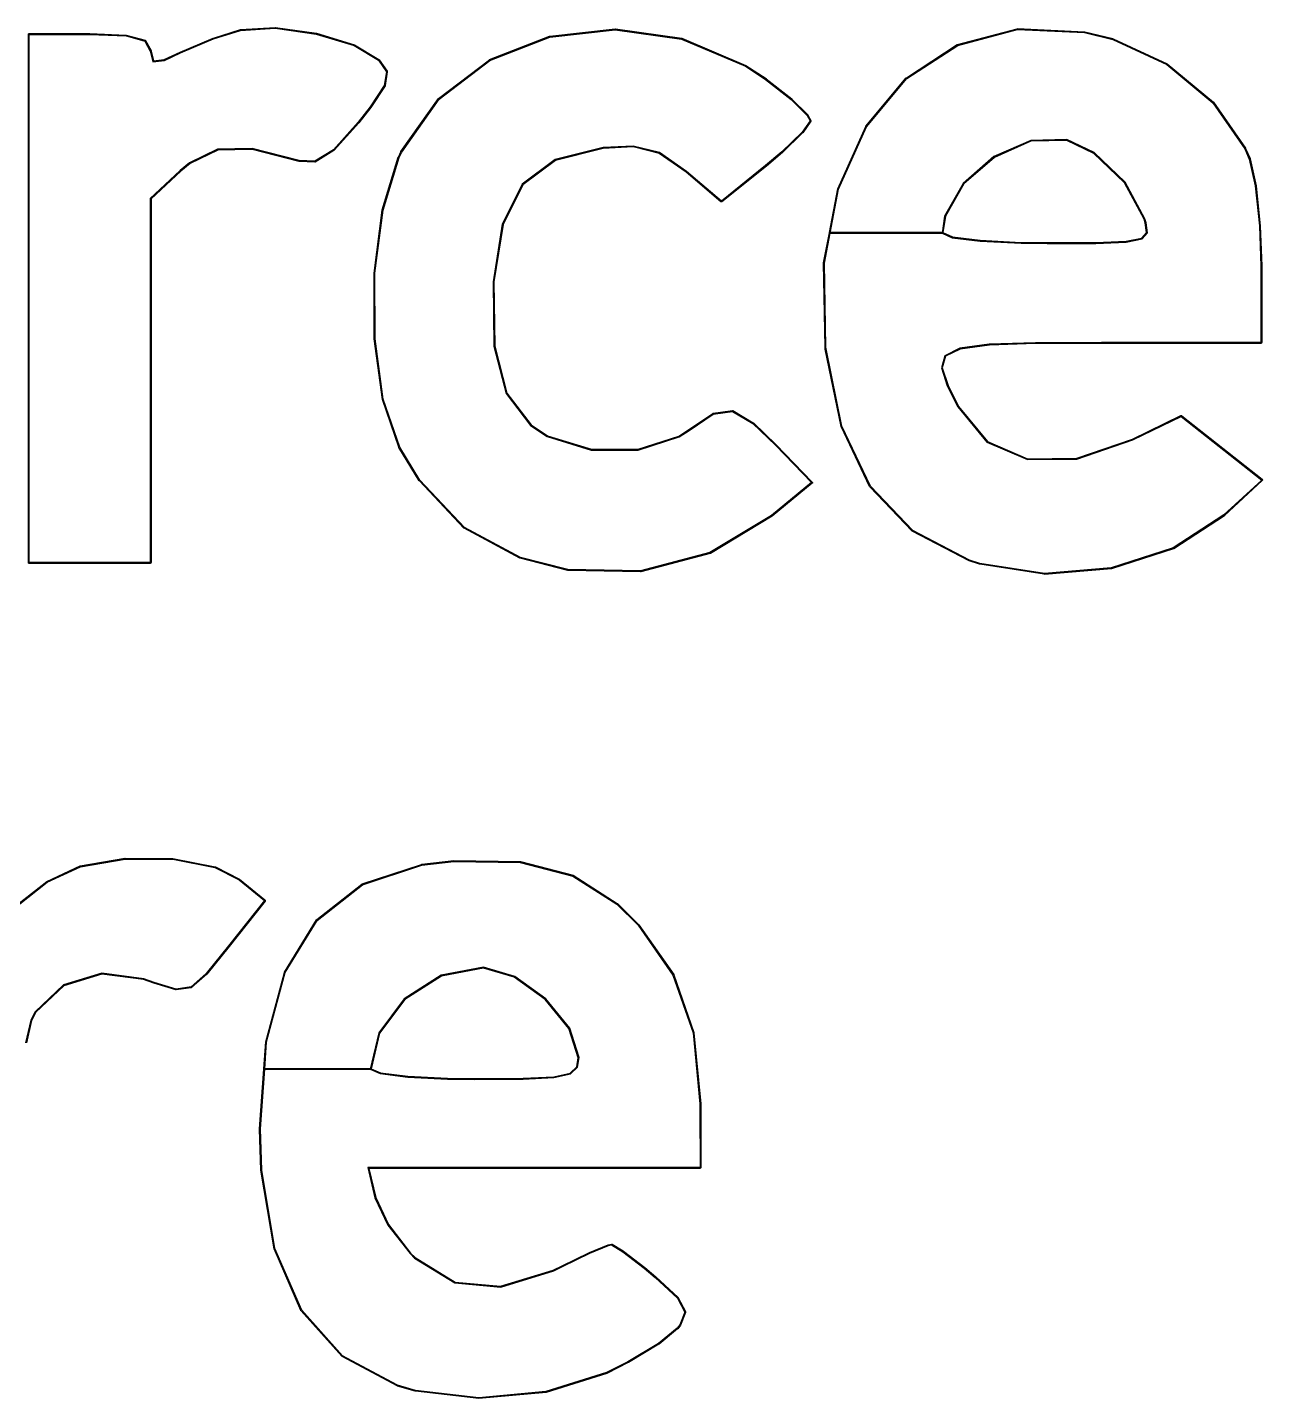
# Model space of a CAD drawing. Extents: x 0 to 360, y 0 to 265.
# Drawn here: x 272.39 to 279.4, y 75.12 to 82.9 of the extents above; entities that cross this region are included whole.
import ezdxf

# ---------------------------------------------------------------- set-up
doc = ezdxf.new("R2010")
doc.units = 0
doc.layers.add('BLACK', color=7, linetype='CONTINUOUS')

msp = doc.modelspace()

# ---------------------------------------------------------------- linework, layer by layer
at = {"layer": 'BLACK', "linetype": 'CONTINUOUS'}
for p, q in [((272.397, 82.8607), (272.398, 82.8642)), ((272.397, 79.8651), (272.397, 82.8607)), ((272.398, 82.8642), (272.402, 82.8657)), ((272.402, 82.8657), (272.745, 82.8657)), ((272.402, 79.8651), (272.402, 82.8607)), ((272.402, 82.8607), (272.745, 82.8607)), ((272.745, 82.8657), (272.745, 82.8656)), ((272.745, 82.8656), (272.745, 82.8657)), ((272.745, 82.8657), (272.951, 82.8575)), ((272.745, 82.8607), (272.951, 82.8525)), ((272.951, 82.8575), (272.952, 82.8573)), ((272.952, 82.8573), (272.952, 82.8574)), ((272.952, 82.8574), (273.059, 82.8284)), ((273.447, 82.8409), (273.6, 82.8886)), ((273.448, 82.8361), (273.601, 82.8839)), ((273.6, 82.8886), (273.601, 82.8889)), ((273.6, 82.8886), (273.6, 82.8886)), ((273.601, 82.8889), (273.798, 82.9011)), ((273.601, 82.8839), (273.798, 82.8961)), ((273.798, 82.9009), (273.799, 82.9011)), ((273.798, 82.9011), (273.798, 82.9009)), ((273.798, 82.8961), (274.031, 82.8636)), ((273.799, 82.9011), (274.032, 82.8685)), ((274.031, 82.8636), (274.246, 82.798)), ((274.032, 82.8685), (274.032, 82.8683)), ((274.032, 82.8683), (274.032, 82.8684)), ((274.032, 82.8684), (274.247, 82.8028)), ((275.356, 82.8514), (275.727, 82.8932)), ((275.357, 82.8464), (275.727, 82.8882)), ((275.727, 82.8932), (275.727, 82.893)), ((275.727, 82.893), (275.728, 82.8931)), ((275.727, 82.8882), (276.104, 82.8346)), ((275.728, 82.8931), (276.105, 82.8395)), ((277.669, 82.804), (278.009, 82.8939)), ((277.671, 82.7992), (278.01, 82.8891)), ((278.009, 82.8939), (278.01, 82.8938)), ((278.01, 82.8938), (278.01, 82.8941)), ((278.01, 82.8941), (278.391, 82.8764)), ((278.01, 82.8891), (278.391, 82.8714)), ((278.391, 82.8764), (278.391, 82.8762)), ((278.391, 82.8762), (278.392, 82.8763)), ((278.391, 82.8714), (278.551, 82.8326)), ((278.392, 82.8763), (278.552, 82.8374)), ((272.951, 82.8525), (273.057, 82.8236)), ((273.057, 82.8236), (273.088, 82.7671)), ((273.059, 82.8284), (273.059, 82.8284)), ((273.059, 82.8284), (273.059, 82.8284)), ((273.059, 82.8284), (273.06, 82.8272)), ((273.06, 82.8272), (273.062, 82.8261)), ((273.062, 82.8261), (273.062, 82.826)), ((273.062, 82.826), (273.062, 82.826)), ((273.062, 82.826), (273.093, 82.7695)), ((273.258, 82.7613), (273.446, 82.8407)), ((273.26, 82.7567), (273.448, 82.8361)), ((273.446, 82.8407), (273.447, 82.8407)), ((273.447, 82.8407), (273.447, 82.8409)), ((274.246, 82.798), (274.384, 82.7151)), ((274.247, 82.8028), (274.248, 82.8024)), ((274.248, 82.8024), (274.248, 82.8023)), ((274.248, 82.8023), (274.386, 82.7194)), ((275.014, 82.7184), (275.355, 82.8511)), ((275.016, 82.7137), (275.357, 82.8464)), ((275.355, 82.8511), (275.356, 82.851)), ((275.356, 82.851), (275.356, 82.8514)), ((276.104, 82.8346), (276.466, 82.6809)), ((276.105, 82.8395), (276.106, 82.8392)), ((276.106, 82.8392), (276.106, 82.8392)), ((276.106, 82.8392), (276.468, 82.6855)), ((277.38, 82.6159), (277.668, 82.8034)), ((277.382, 82.6117), (277.671, 82.7992)), ((277.668, 82.8034), (277.669, 82.8035)), ((277.669, 82.8035), (277.669, 82.804)), ((278.551, 82.8326), (278.857, 82.6904)), ((278.552, 82.8374), (278.552, 82.8371)), ((278.552, 82.8371), (278.553, 82.8371)), ((278.553, 82.8371), (278.859, 82.695)), ((273.088, 82.7671), (273.088, 82.7655)), ((273.088, 82.7655), (273.103, 82.7063)), ((273.093, 82.7695), (273.093, 82.7683)), ((273.093, 82.7683), (273.093, 82.7672)), ((273.093, 82.7672), (273.093, 82.7661)), ((273.093, 82.7661), (273.107, 82.7118)), ((273.103, 82.7063), (273.169, 82.7141)), ((273.107, 82.7118), (273.167, 82.7189)), ((273.167, 82.7189), (273.258, 82.7612)), ((273.169, 82.7141), (273.26, 82.7567)), ((273.258, 82.7612), (273.258, 82.7613)), ((273.258, 82.7612), (273.258, 82.7612)), ((274.384, 82.7151), (274.429, 82.6496)), ((274.386, 82.7194), (274.387, 82.7186)), ((274.387, 82.7186), (274.388, 82.718)), ((274.388, 82.718), (274.433, 82.6524)), ((274.725, 82.4987), (275.013, 82.7177)), ((274.728, 82.4947), (275.016, 82.7137)), ((275.013, 82.7177), (275.014, 82.7179)), ((275.014, 82.7179), (275.014, 82.7184)), ((274.429, 82.6496), (274.416, 82.5719)), ((274.434, 82.6488), (274.421, 82.5711)), ((274.433, 82.6524), (274.433, 82.6506)), ((274.433, 82.6506), (274.434, 82.6488)), ((276.466, 82.6809), (276.58, 82.6062)), ((276.468, 82.6855), (276.468, 82.6852)), ((276.468, 82.6852), (276.469, 82.6851)), ((276.469, 82.6851), (276.583, 82.6104)), ((278.857, 82.6904), (279.119, 82.4733)), ((278.859, 82.695), (278.86, 82.6945)), ((278.86, 82.6945), (278.86, 82.6943)), ((278.86, 82.6943), (279.122, 82.4772)), ((274.416, 82.5719), (274.336, 82.4499)), ((274.421, 82.5692), (274.34, 82.4471)), ((274.421, 82.5711), (274.421, 82.5702)), ((274.421, 82.5702), (274.421, 82.5692)), ((276.58, 82.6062), (276.725, 82.4913)), ((276.583, 82.6104), (276.583, 82.6102)), ((276.583, 82.6102), (276.583, 82.6101)), ((276.583, 82.6101), (276.729, 82.4952)), ((277.15, 82.3399), (277.378, 82.6149)), ((277.154, 82.3367), (277.382, 82.6117)), ((277.378, 82.6149), (277.379, 82.6153)), ((277.379, 82.6153), (277.38, 82.6159)), ((274.511, 82.1968), (274.724, 82.4976)), ((274.516, 82.1939), (274.728, 82.4947)), ((274.724, 82.4976), (274.725, 82.498)), ((274.725, 82.498), (274.725, 82.4987)), ((276.725, 82.4913), (276.817, 82.4009)), ((276.729, 82.4952), (276.729, 82.4949)), ((276.729, 82.4949), (276.729, 82.4948)), ((276.729, 82.4948), (276.82, 82.4045)), ((279.119, 82.4733), (279.3, 82.213)), ((279.122, 82.4772), (279.122, 82.4765)), ((279.122, 82.4765), (279.123, 82.4762)), ((279.123, 82.4762), (279.304, 82.2158)), ((274.336, 82.4499), (274.268, 82.3635)), ((274.34, 82.4468), (274.272, 82.3604)), ((274.34, 82.4471), (274.34, 82.447)), ((274.34, 82.447), (274.34, 82.4468)), ((276.817, 82.4009), (276.833, 82.3715)), ((276.82, 82.4045), (276.821, 82.4038)), ((276.821, 82.4038), (276.821, 82.4033)), ((276.821, 82.4033), (276.837, 82.3738)), ((274.268, 82.3635), (274.128, 82.2072)), ((274.272, 82.3601), (274.132, 82.2039)), ((274.272, 82.3604), (274.272, 82.3603)), ((274.272, 82.3603), (274.272, 82.3601)), ((276.833, 82.3715), (276.788, 82.3062)), ((276.837, 82.3686), (276.792, 82.3033)), ((276.837, 82.3738), (276.837, 82.3731)), ((276.837, 82.3731), (276.838, 82.3724)), ((276.838, 82.3724), (276.837, 82.3712)), ((276.837, 82.3712), (276.837, 82.37)), ((276.837, 82.37), (276.837, 82.3694)), ((276.837, 82.3694), (276.837, 82.3686)), ((276.991, 81.9862), (277.149, 82.3387)), ((276.995, 81.9841), (277.154, 82.3367)), ((277.149, 82.3387), (277.15, 82.3392)), ((277.15, 82.3392), (277.15, 82.3399)), ((276.788, 82.3062), (276.673, 82.1954)), ((276.791, 82.3026), (276.677, 82.1918)), ((276.792, 82.3031), (276.791, 82.3026)), ((276.792, 82.3033), (276.792, 82.3031)), ((278.085, 82.2599), (277.876, 82.1681)), ((278.086, 82.2549), (277.879, 82.1638)), ((278.291, 82.2643), (278.085, 82.2599)), ((278.29, 82.2593), (278.086, 82.2549)), ((278.443, 82.1865), (278.29, 82.2593)), ((278.446, 82.1907), (278.291, 82.2643)), ((273.471, 82.2104), (273.312, 82.1336)), ((273.472, 82.2055), (273.315, 82.1294)), ((273.667, 82.2135), (273.471, 82.2104)), ((273.666, 82.2085), (273.472, 82.2055)), ((273.932, 82.1409), (273.666, 82.2085)), ((273.933, 82.1457), (273.667, 82.2135)), ((274.128, 82.2072), (274.023, 82.1415)), ((274.131, 82.203), (274.025, 82.1372)), ((274.132, 82.2039), (274.131, 82.2035)), ((274.131, 82.2035), (274.131, 82.203)), ((274.405, 81.8656), (274.496, 82.1647)), ((274.41, 81.8641), (274.501, 82.1633)), ((274.496, 82.1647), (274.497, 82.165)), ((274.497, 82.1654), (274.511, 82.196)), ((274.497, 82.165), (274.497, 82.1654)), ((274.501, 82.1633), (274.516, 82.1939)), ((274.511, 82.1964), (274.511, 82.1968)), ((274.511, 82.196), (274.511, 82.1964)), ((275.658, 82.2189), (275.386, 82.1514)), ((275.659, 82.214), (275.389, 82.1468)), ((275.829, 82.228), (275.658, 82.2189)), ((275.829, 82.223), (275.659, 82.214)), ((275.979, 82.1908), (275.829, 82.228)), ((275.976, 82.1862), (275.829, 82.223)), ((276.129, 82.0791), (275.976, 82.1862)), ((276.132, 82.0831), (275.979, 82.1908)), ((276.673, 82.1954), (276.581, 82.118)), ((276.676, 82.1915), (276.585, 82.1142)), ((276.677, 82.1917), (276.676, 82.1915)), ((276.677, 82.1918), (276.677, 82.1917)), ((277.876, 82.1681), (277.701, 82.0161)), ((277.879, 82.1638), (277.705, 82.0129)), ((278.617, 82.0201), (278.443, 82.1865)), ((278.622, 82.0232), (278.446, 82.1907)), ((279.3, 82.213), (279.325, 82.1545)), ((279.304, 82.2158), (279.304, 82.2153)), ((279.304, 82.2153), (279.305, 82.2149)), ((279.305, 82.2149), (279.33, 82.1565)), ((279.325, 82.1545), (279.359, 82.0014)), ((279.33, 82.1565), (279.33, 82.156)), ((279.33, 82.156), (279.33, 82.1556)), ((279.33, 82.1556), (279.364, 82.0025)), ((273.259, 82.0887), (273.088, 81.9305)), ((273.262, 82.0849), (273.093, 81.9283)), ((273.312, 82.1336), (273.259, 82.0887)), ((273.315, 82.1294), (273.262, 82.0849)), ((273.933, 82.1408), (273.932, 82.141)), ((273.932, 82.141), (273.932, 82.1409)), ((274.023, 82.1415), (273.933, 82.1457)), ((274.022, 82.1365), (273.933, 82.1408)), ((274.024, 82.137), (274.022, 82.1365)), ((274.025, 82.1372), (274.024, 82.137)), ((275.386, 82.1514), (275.199, 82.0112)), ((275.389, 82.1468), (275.203, 82.0079)), ((276.327, 81.9123), (276.129, 82.0791)), ((276.33, 81.9161), (276.132, 82.0831)), ((276.581, 82.118), (276.33, 81.9161)), ((276.585, 82.1141), (276.333, 81.9122)), ((276.585, 82.1142), (276.585, 82.1142)), ((276.585, 82.1142), (276.585, 82.1141)), ((275.199, 82.0112), (275.086, 81.7846)), ((275.203, 82.0079), (275.091, 81.783)), ((277.701, 82.0161), (277.596, 81.8311)), ((277.705, 82.0129), (277.601, 81.8294)), ((278.729, 81.8134), (278.617, 82.0201)), ((278.733, 81.8154), (278.622, 82.0232)), ((279.359, 82.0014), (279.383, 81.775)), ((279.364, 82.0025), (279.364, 82.0022)), ((279.364, 82.0022), (279.364, 82.002)), ((279.364, 82.002), (279.388, 81.7755)), ((273.088, 81.9305), (273.088, 79.8651)), ((273.093, 81.9283), (273.093, 79.8651)), ((276.943, 81.7374), (276.99, 81.9851)), ((276.948, 81.7344), (276.995, 81.9841)), ((276.99, 81.9851), (276.991, 81.9856)), ((276.991, 81.9856), (276.991, 81.9862)), ((274.359, 81.5074), (274.405, 81.8647)), ((274.364, 81.5068), (274.41, 81.8641)), ((274.405, 81.8651), (274.405, 81.8656)), ((274.405, 81.8647), (274.405, 81.8651)), ((276.328, 81.9119), (276.327, 81.9123)), ((276.33, 81.9112), (276.328, 81.9119)), ((276.331, 81.9112), (276.33, 81.9113)), ((276.33, 81.9113), (276.33, 81.9112)), ((276.332, 81.9118), (276.331, 81.9112)), ((276.333, 81.9122), (276.332, 81.9118)), ((275.086, 81.7846), (275.034, 81.4577)), ((275.091, 81.783), (275.039, 81.4573)), ((277.596, 81.8311), (277.582, 81.7344)), ((277.601, 81.8294), (277.587, 81.7374)), ((278.735, 81.7922), (278.729, 81.8134)), ((278.74, 81.7932), (278.733, 81.8154)), ((278.742, 81.7376), (278.735, 81.7922)), ((278.747, 81.7361), (278.74, 81.7932)), ((279.383, 81.775), (279.391, 81.5461)), ((279.388, 81.7755), (279.388, 81.7753)), ((279.388, 81.7753), (279.388, 81.7751)), ((279.388, 81.7751), (279.396, 81.5462)), ((276.91, 81.5649), (276.943, 81.7353)), ((276.915, 81.564), (276.948, 81.7344)), ((276.943, 81.7353), (276.943, 81.7374)), ((276.943, 81.7374), (277.587, 81.7374)), ((277.587, 81.7374), (276.943, 81.7374)), ((276.943, 81.7353), (276.943, 81.7353)), ((276.948, 81.7344), (277.582, 81.7344)), ((277.582, 81.7344), (276.948, 81.7344)), ((277.582, 81.7344), (277.64, 81.7082)), ((277.587, 81.7374), (277.641, 81.7131)), ((277.64, 81.7082), (277.798, 81.6881)), ((277.641, 81.7131), (277.798, 81.6931)), ((277.798, 81.6931), (278.031, 81.6817)), ((277.798, 81.6881), (278.031, 81.6767)), ((278.454, 81.681), (278.626, 81.6879)), ((278.626, 81.6879), (278.714, 81.7057)), ((278.626, 81.6829), (278.717, 81.7011)), ((278.714, 81.7057), (278.742, 81.7376)), ((278.717, 81.7011), (278.747, 81.7361)), ((278.031, 81.6817), (278.179, 81.6799)), ((278.031, 81.6767), (278.179, 81.6749)), ((278.179, 81.6799), (278.454, 81.681)), ((278.179, 81.6749), (278.454, 81.676)), ((278.454, 81.676), (278.626, 81.6829)), ((276.91, 81.5644), (276.91, 81.5649)), ((276.91, 81.5639), (276.91, 81.5644)), ((276.918, 81.0862), (276.91, 81.5639)), ((276.923, 81.0863), (276.915, 81.564)), ((279.391, 81.5461), (279.391, 81.1133)), ((279.396, 81.5462), (279.396, 81.5461)), ((279.396, 81.5461), (279.396, 81.5461)), ((279.396, 81.5461), (279.396, 81.1133)), ((274.36, 81.5071), (274.359, 81.5074)), ((274.359, 81.5068), (274.36, 81.5071)), ((274.36, 81.1347), (274.359, 81.5068)), ((274.365, 81.1347), (274.364, 81.5068)), ((275.034, 81.4577), (275.034, 81.4575)), ((275.034, 81.4575), (275.039, 81.0922)), ((275.039, 81.4573), (275.044, 81.0929)), ((274.36, 81.1344), (274.36, 81.1347)), ((274.36, 81.1341), (274.36, 81.1344)), ((274.406, 80.7908), (274.36, 81.1341)), ((274.411, 80.7914), (274.365, 81.1347)), ((275.039, 81.0922), (275.108, 80.8242)), ((275.044, 81.0929), (275.113, 80.8264)), ((276.918, 81.086), (276.918, 81.0862)), ((276.918, 81.0858), (276.918, 81.086)), ((276.919, 81.0764), (276.918, 81.0858)), ((276.919, 81.0762), (276.919, 81.0764)), ((276.919, 81.0759), (276.919, 81.0762)), ((277.009, 80.6376), (276.919, 81.0759)), ((276.924, 81.0769), (276.923, 81.0863)), ((277.014, 80.6386), (276.924, 81.0769)), ((277.683, 81.0811), (277.597, 81.0387)), ((277.685, 81.0762), (277.602, 81.0352)), ((277.85, 81.1033), (277.683, 81.0811)), ((277.851, 81.0983), (277.685, 81.0762)), ((278.113, 81.1119), (277.85, 81.1033)), ((278.113, 81.1069), (277.851, 81.0983)), ((278.486, 81.1133), (278.113, 81.1119)), ((278.487, 81.1083), (278.113, 81.1069)), ((279.391, 81.1133), (278.486, 81.1133)), ((279.391, 81.1083), (278.487, 81.1083)), ((279.395, 81.1097), (279.391, 81.1083)), ((279.396, 81.1133), (279.395, 81.1097)), ((277.597, 81.0387), (277.578, 80.9696)), ((277.602, 81.0352), (277.583, 80.9698)), ((277.578, 80.9696), (277.611, 80.8675)), ((277.583, 80.9698), (277.616, 80.8693)), ((277.611, 80.8675), (277.671, 80.7479)), ((277.616, 80.8693), (277.675, 80.7506)), ((274.407, 80.7903), (274.406, 80.7908)), ((274.407, 80.7898), (274.407, 80.7903)), ((274.5, 80.5188), (274.407, 80.7898)), ((274.504, 80.5204), (274.411, 80.7914)), ((275.108, 80.8242), (275.246, 80.6417)), ((275.113, 80.8264), (275.25, 80.6454)), ((276.143, 80.6182), (276.282, 80.7113)), ((276.146, 80.614), (276.284, 80.7072)), ((276.282, 80.7113), (276.283, 80.7116)), ((276.283, 80.7116), (276.284, 80.7121)), ((276.284, 80.7121), (276.392, 80.7274)), ((276.284, 80.7072), (276.392, 80.7225)), ((276.392, 80.7274), (276.393, 80.727)), ((276.392, 80.7225), (276.509, 80.6531)), ((276.393, 80.727), (276.395, 80.7268)), ((276.395, 80.7268), (276.511, 80.6574)), ((277.671, 80.7479), (277.836, 80.5483)), ((277.675, 80.7506), (277.839, 80.5524)), ((278.663, 80.565), (278.937, 80.6984)), ((278.664, 80.5603), (278.939, 80.6939)), ((278.937, 80.6984), (278.938, 80.6984)), ((278.938, 80.6984), (278.939, 80.6989)), ((278.939, 80.6989), (278.94, 80.6985)), ((278.939, 80.6939), (279.396, 80.3332)), ((278.94, 80.6985), (278.941, 80.6986)), ((278.941, 80.6986), (278.942, 80.698)), ((278.942, 80.698), (278.942, 80.6978)), ((278.942, 80.6978), (279.399, 80.3371)), ((275.246, 80.6417), (275.341, 80.5799)), ((275.25, 80.6454), (275.343, 80.5844)), ((276.089, 80.5821), (276.143, 80.6182)), ((276.091, 80.5775), (276.146, 80.614)), ((276.143, 80.6182), (276.143, 80.6182)), ((276.509, 80.6531), (276.638, 80.5285)), ((276.511, 80.6574), (276.512, 80.6569)), ((276.512, 80.6569), (276.512, 80.6567)), ((276.512, 80.6567), (276.641, 80.5321)), ((277.009, 80.6371), (277.009, 80.6376)), ((277.009, 80.6365), (277.009, 80.6371)), ((277.171, 80.2957), (277.009, 80.6365)), ((277.176, 80.2979), (277.014, 80.6386)), ((274.619, 80.3315), (274.504, 80.5204)), ((275.341, 80.5799), (275.591, 80.5029)), ((275.343, 80.5844), (275.592, 80.5079)), ((275.858, 80.5079), (276.089, 80.5821)), ((275.858, 80.5029), (276.091, 80.5775)), ((276.638, 80.5285), (276.841, 80.3182)), ((276.641, 80.5321), (276.641, 80.532)), ((276.641, 80.532), (276.641, 80.532)), ((276.641, 80.532), (276.845, 80.3217)), ((277.836, 80.5483), (278.066, 80.4489)), ((277.839, 80.5524), (278.067, 80.4539)), ((278.346, 80.4571), (278.663, 80.565)), ((278.346, 80.4521), (278.664, 80.5603)), ((274.5, 80.5183), (274.5, 80.5188)), ((274.5, 80.5178), (274.5, 80.5183)), ((274.615, 80.3289), (274.5, 80.5178)), ((275.591, 80.5029), (275.858, 80.5029)), ((275.592, 80.5079), (275.858, 80.5079)), ((278.066, 80.4489), (278.346, 80.4521)), ((278.067, 80.4539), (278.346, 80.4571)), ((274.616, 80.3286), (274.615, 80.3289)), ((274.616, 80.328), (274.616, 80.3286)), ((274.869, 80.0604), (274.616, 80.328)), ((274.872, 80.0639), (274.619, 80.3315)), ((276.841, 80.3182), (276.615, 80.1317)), ((276.845, 80.3144), (276.618, 80.1278)), ((276.845, 80.3217), (276.845, 80.3215)), ((276.845, 80.3215), (276.845, 80.3214)), ((276.845, 80.3214), (276.846, 80.3198)), ((276.846, 80.3162), (276.845, 80.3146)), ((276.845, 80.3146), (276.845, 80.3146)), ((276.845, 80.3146), (276.845, 80.3144)), ((276.846, 80.3198), (276.846, 80.3182)), ((276.846, 80.3182), (276.846, 80.318)), ((276.846, 80.318), (276.846, 80.3178)), ((276.846, 80.3178), (276.846, 80.3162)), ((277.172, 80.2952), (277.171, 80.2957)), ((277.172, 80.2944), (277.172, 80.2952)), ((277.412, 80.0437), (277.172, 80.2944)), ((277.416, 80.0471), (277.176, 80.2979)), ((279.396, 80.3332), (279.181, 80.1349)), ((279.399, 80.3295), (279.184, 80.1312)), ((279.399, 80.3371), (279.399, 80.3367)), ((279.399, 80.3367), (279.399, 80.3366)), ((279.399, 80.3366), (279.4, 80.3351)), ((279.4, 80.3316), (279.399, 80.3301)), ((279.399, 80.3301), (279.399, 80.3299)), ((279.399, 80.3299), (279.399, 80.3295)), ((279.4, 80.3351), (279.4, 80.3337)), ((279.4, 80.3337), (279.4, 80.3334)), ((279.4, 80.3334), (279.401, 80.333)), ((279.401, 80.333), (279.4, 80.3316)), ((276.615, 80.1317), (276.265, 79.9212)), ((279.181, 80.1349), (278.894, 79.9476)), ((279.184, 80.1312), (279.184, 80.1311)), ((279.184, 80.1311), (279.184, 80.1307)), ((274.869, 80.0601), (274.869, 80.0604)), ((274.87, 80.0594), (274.869, 80.0601)), ((275.186, 79.8893), (274.87, 80.0594)), ((275.189, 79.8937), (274.872, 80.0639)), ((276.618, 80.1274), (276.268, 79.9169)), ((276.618, 80.1278), (276.618, 80.1277)), ((276.618, 80.1277), (276.618, 80.1274)), ((279.184, 80.1307), (278.897, 79.9434)), ((277.413, 80.0433), (277.412, 80.0437)), ((277.413, 80.0427), (277.413, 80.0433)), ((277.735, 79.8745), (277.413, 80.0427)), ((277.738, 79.8789), (277.416, 80.0471)), ((276.265, 79.9212), (275.871, 79.8174)), ((276.267, 79.9163), (275.872, 79.8126)), ((276.268, 79.9169), (276.267, 79.9168)), ((276.267, 79.9168), (276.267, 79.9163)), ((278.894, 79.9476), (278.542, 79.8346)), ((278.896, 79.9428), (278.544, 79.8299)), ((278.897, 79.9434), (278.896, 79.9433)), ((278.896, 79.9433), (278.896, 79.9428)), ((272.398, 79.8616), (272.397, 79.8651)), ((272.402, 79.8601), (272.398, 79.8616)), ((273.088, 79.8651), (272.402, 79.8651)), ((273.088, 79.8601), (272.402, 79.8601)), ((273.092, 79.8616), (273.088, 79.8601)), ((273.093, 79.8651), (273.092, 79.8616)), ((275.187, 79.8893), (275.186, 79.8893)), ((275.187, 79.8889), (275.187, 79.8893)), ((275.458, 79.8201), (275.187, 79.8889)), ((275.459, 79.8249), (275.189, 79.8937)), ((275.459, 79.8202), (275.458, 79.8201)), ((275.871, 79.8174), (275.459, 79.8249)), ((275.459, 79.8199), (275.459, 79.8202)), ((275.871, 79.8124), (275.459, 79.8199)), ((277.736, 79.8745), (277.735, 79.8745)), ((277.736, 79.8742), (277.736, 79.8745)), ((277.795, 79.8549), (277.736, 79.8742)), ((277.797, 79.8597), (277.738, 79.8789)), ((277.796, 79.855), (277.795, 79.8549)), ((277.796, 79.8548), (277.796, 79.855)), ((278.162, 79.7981), (277.796, 79.8548)), ((278.163, 79.803), (277.797, 79.8597)), ((278.542, 79.8346), (278.163, 79.803)), ((278.543, 79.8296), (278.164, 79.798)), ((278.544, 79.8299), (278.543, 79.8299)), ((278.543, 79.8299), (278.543, 79.8296)), ((275.872, 79.8127), (275.871, 79.8124)), ((275.872, 79.8126), (275.872, 79.8127)), ((278.163, 79.7982), (278.162, 79.7981)), ((278.164, 79.798), (278.163, 79.7982)), ((272.691, 78.1439), (272.945, 78.1876)), ((272.945, 78.1876), (272.945, 78.1875)), ((272.945, 78.1875), (272.946, 78.1876)), ((272.946, 78.1876), (273.216, 78.1861)), ((273.216, 78.1861), (273.216, 78.1859)), ((273.216, 78.1859), (273.217, 78.186)), ((273.217, 78.186), (273.457, 78.1387)), ((272.502, 78.0553), (272.69, 78.1435)), ((272.504, 78.0508), (272.692, 78.139)), ((272.69, 78.1435), (272.691, 78.1436)), ((272.691, 78.1436), (272.691, 78.1439)), ((272.692, 78.139), (272.946, 78.1826)), ((272.946, 78.1826), (273.216, 78.1811)), ((273.216, 78.1811), (273.456, 78.1338)), ((273.456, 78.1338), (273.593, 78.0638)), ((273.457, 78.1387), (273.457, 78.1383)), ((273.457, 78.1383), (273.458, 78.1382)), ((273.458, 78.1382), (273.595, 78.0682)), ((274.292, 78.0416), (274.628, 78.1526)), ((274.293, 78.0368), (274.629, 78.1479)), ((274.628, 78.1526), (274.629, 78.1528)), ((274.628, 78.1526), (274.628, 78.1526)), ((274.629, 78.1528), (274.811, 78.1742)), ((274.629, 78.1479), (274.811, 78.1692)), ((274.811, 78.1742), (274.811, 78.1741)), ((274.811, 78.1741), (274.811, 78.1742)), ((274.811, 78.1742), (275.188, 78.1688)), ((274.811, 78.1692), (275.188, 78.1638)), ((275.188, 78.1688), (275.189, 78.1685)), ((275.188, 78.1638), (275.486, 78.0862)), ((275.189, 78.1685), (275.189, 78.1686)), ((275.189, 78.1686), (275.488, 78.0911)), ((272.339, 77.9214), (272.504, 78.0508)), ((272.344, 77.9317), (272.501, 78.0547)), ((272.501, 78.0548), (272.502, 78.0553)), ((272.501, 78.0547), (272.501, 78.0548)), ((273.593, 78.0638), (273.736, 77.9474)), ((273.595, 78.0682), (273.595, 78.0678)), ((273.595, 78.0678), (273.596, 78.0676)), ((273.596, 78.0676), (273.739, 77.9513)), ((274.033, 77.8387), (274.29, 78.0408)), ((274.036, 77.8348), (274.293, 78.0368)), ((274.29, 78.0408), (274.291, 78.041)), ((274.291, 78.041), (274.292, 78.0416)), ((275.486, 78.0862), (275.736, 77.9262)), ((275.488, 78.0911), (275.488, 78.0906)), ((275.488, 78.0906), (275.489, 78.0904)), ((275.489, 78.0904), (275.739, 77.9304)), ((273.736, 77.9474), (273.532, 77.6893)), ((273.74, 77.9443), (273.536, 77.6862)), ((273.739, 77.9513), (273.74, 77.9495)), ((273.74, 77.9495), (273.741, 77.948)), ((273.741, 77.946), (273.74, 77.9443)), ((273.74, 77.9443), (273.74, 77.9443)), ((273.74, 77.9443), (273.74, 77.9443)), ((273.74, 77.9443), (273.74, 77.9443)), ((273.741, 77.948), (273.741, 77.948)), ((273.741, 77.948), (273.741, 77.9479)), ((273.741, 77.9479), (273.741, 77.946)), ((275.736, 77.9262), (275.857, 77.8066)), ((275.739, 77.9304), (275.739, 77.9299)), ((275.739, 77.9299), (275.74, 77.9297)), ((275.74, 77.9297), (275.861, 77.8101)), ((273.851, 77.5411), (274.032, 77.8374)), ((273.855, 77.5385), (274.036, 77.8348)), ((274.032, 77.8379), (274.033, 77.8387)), ((274.032, 77.8374), (274.032, 77.8379)), ((275.857, 77.8066), (276.055, 77.5239)), ((275.861, 77.8101), (275.861, 77.8097)), ((275.861, 77.8097), (275.861, 77.8095)), ((275.861, 77.8095), (276.059, 77.5268)), ((273.532, 77.6893), (273.406, 77.533)), ((273.536, 77.6862), (273.41, 77.5299)), ((273.536, 77.6862), (273.536, 77.6862)), ((273.536, 77.6862), (273.536, 77.6862)), ((274.979, 77.5692), (274.739, 77.523)), ((274.979, 77.5641), (274.741, 77.5182)), ((275.157, 77.5171), (274.979, 77.5692)), ((275.154, 77.5125), (274.979, 77.5641)), ((272.814, 77.5351), (272.596, 77.468)), ((272.814, 77.5301), (272.599, 77.4636)), ((273.052, 77.5038), (272.814, 77.5351)), ((273.051, 77.4989), (272.814, 77.5301)), ((273.109, 77.4779), (273.051, 77.4989)), ((273.111, 77.4826), (273.052, 77.5038)), ((273.406, 77.533), (273.32, 77.4567)), ((273.409, 77.5293), (273.323, 77.453)), ((273.41, 77.5299), (273.409, 77.5297)), ((273.409, 77.5297), (273.409, 77.5293)), ((273.744, 77.1463), (273.85, 77.5398)), ((273.749, 77.145), (273.855, 77.5385)), ((273.85, 77.5398), (273.851, 77.5404)), ((273.851, 77.5404), (273.851, 77.5411)), ((274.739, 77.523), (274.53, 77.3893)), ((274.741, 77.5182), (274.534, 77.3856)), ((275.33, 77.386), (275.154, 77.5125)), ((275.334, 77.3897), (275.157, 77.5171)), ((276.055, 77.5239), (276.169, 77.196)), ((276.059, 77.5268), (276.06, 77.5261)), ((276.06, 77.5261), (276.06, 77.5255)), ((276.06, 77.5255), (276.174, 77.1976)), ((272.596, 77.468), (272.436, 77.3164)), ((272.599, 77.4636), (272.44, 77.3133)), ((273.109, 77.4778), (273.109, 77.4779)), ((273.109, 77.4779), (273.109, 77.4779)), ((273.234, 77.4403), (273.109, 77.4778)), ((273.235, 77.4451), (273.111, 77.4826)), ((273.235, 77.4404), (273.234, 77.4403)), ((273.32, 77.4567), (273.235, 77.4451)), ((273.236, 77.4401), (273.235, 77.4404)), ((273.321, 77.4518), (273.236, 77.4401)), ((273.322, 77.4525), (273.321, 77.4518)), ((273.323, 77.453), (273.322, 77.4525)), ((274.53, 77.3893), (274.386, 77.1967)), ((274.534, 77.3856), (274.39, 77.1945)), ((275.464, 77.2213), (275.33, 77.386)), ((275.469, 77.2237), (275.334, 77.3897)), ((272.41, 77.268), (272.381, 77.1399)), ((272.415, 77.2663), (272.386, 77.1392)), ((272.436, 77.3164), (272.41, 77.268)), ((272.44, 77.3133), (272.415, 77.2663)), ((274.386, 77.1967), (274.336, 76.9903)), ((274.39, 77.1945), (274.342, 76.9932)), ((275.517, 77.0553), (275.464, 77.2213)), ((275.522, 77.0558), (275.469, 77.2237)), ((276.169, 77.196), (276.208, 76.7929)), ((276.174, 77.1976), (276.174, 77.197)), ((276.174, 77.197), (276.174, 77.1965)), ((276.174, 77.1965), (276.213, 76.7934)), ((273.733, 76.9932), (273.744, 77.1454)), ((273.738, 76.9903), (273.749, 77.145)), ((273.744, 77.1458), (273.744, 77.1463)), ((273.744, 77.1454), (273.744, 77.1458)), ((275.51, 77.0037), (275.517, 77.0553)), ((275.514, 77.0013), (275.522, 77.0558)), ((273.709, 76.6515), (273.733, 76.9906)), ((273.714, 76.6511), (273.738, 76.9903)), ((273.733, 76.9906), (273.733, 76.9932)), ((273.733, 76.9932), (274.342, 76.9932)), ((274.342, 76.9932), (273.733, 76.9932)), ((273.738, 76.9903), (274.336, 76.9903)), ((274.336, 76.9903), (273.738, 76.9903)), ((274.336, 76.9903), (274.394, 76.9652)), ((274.342, 76.9932), (274.396, 76.9701)), ((274.394, 76.9652), (274.55, 76.9455)), ((274.396, 76.9701), (274.55, 76.9505)), ((274.55, 76.9505), (274.776, 76.9389)), ((274.55, 76.9455), (274.776, 76.9339)), ((275.205, 76.9389), (275.378, 76.9478)), ((275.205, 76.9339), (275.379, 76.9428)), ((275.378, 76.9478), (275.472, 76.9683)), ((275.379, 76.9428), (275.474, 76.9637)), ((275.472, 76.9683), (275.51, 77.0037)), ((275.474, 76.9637), (275.514, 77.0013)), ((274.776, 76.9389), (274.929, 76.9369)), ((274.776, 76.9339), (274.929, 76.9319)), ((274.929, 76.9369), (275.205, 76.9389)), ((274.929, 76.9319), (275.205, 76.9339)), ((276.208, 76.7929), (276.208, 76.7603)), ((276.213, 76.7934), (276.213, 76.7932)), ((276.213, 76.7932), (276.213, 76.7929)), ((276.213, 76.7929), (276.213, 76.7603)), ((276.208, 76.7603), (276.209, 76.4327)), ((276.213, 76.7603), (276.213, 76.7603)), ((276.213, 76.7603), (276.213, 76.7603)), ((276.213, 76.7603), (276.214, 76.4327)), ((273.709, 76.6512), (273.709, 76.6515)), ((273.709, 76.6509), (273.709, 76.6512)), ((273.717, 76.418), (273.709, 76.6509)), ((273.722, 76.4181), (273.714, 76.6511)), ((273.718, 76.4177), (273.717, 76.418)), ((273.717, 76.4173), (273.718, 76.4177)), ((273.791, 75.9718), (273.717, 76.4173)), ((273.796, 75.9726), (273.722, 76.4181)), ((276.209, 76.4327), (274.323, 76.4327)), ((274.323, 76.4327), (274.363, 76.2611)), ((276.209, 76.4277), (274.329, 76.4277)), ((274.329, 76.4277), (274.368, 76.2627)), ((276.21, 76.4284), (276.209, 76.4277)), ((276.209, 76.4277), (276.209, 76.4277)), ((276.209, 76.4277), (276.209, 76.4277)), ((276.212, 76.4291), (276.21, 76.4284)), ((276.213, 76.431), (276.212, 76.4291)), ((276.212, 76.4291), (276.212, 76.4291)), ((276.212, 76.4291), (276.212, 76.4291)), ((276.214, 76.4327), (276.213, 76.431)), ((276.214, 76.4327), (276.214, 76.4327)), ((276.214, 76.4327), (276.214, 76.4327)), ((274.363, 76.2611), (274.436, 76.1056)), ((274.368, 76.2627), (274.44, 76.1083)), ((274.436, 76.1056), (274.563, 75.9437)), ((274.44, 76.1083), (274.566, 75.947)), ((273.792, 75.9713), (273.791, 75.9718)), ((273.792, 75.9706), (273.792, 75.9713)), ((273.944, 75.6203), (273.792, 75.9706)), ((273.948, 75.6223), (273.796, 75.9726)), ((274.563, 75.9437), (274.589, 75.9178)), ((274.566, 75.947), (274.592, 75.9218)), ((275.426, 75.8755), (275.582, 75.9509)), ((275.429, 75.871), (275.584, 75.9464)), ((275.582, 75.951), (275.687, 75.9939)), ((275.582, 75.9509), (275.582, 75.951)), ((275.582, 75.9509), (275.582, 75.9509)), ((275.584, 75.9464), (275.689, 75.9893)), ((275.687, 75.9939), (275.688, 75.9942)), ((275.687, 75.9939), (275.687, 75.9939)), ((275.688, 75.9942), (275.706, 75.9982)), ((275.689, 75.9893), (275.707, 75.9933)), ((275.706, 75.9982), (275.708, 75.9978)), ((275.707, 75.9933), (275.771, 75.9547)), ((275.708, 75.9978), (275.71, 75.9976)), ((275.71, 75.9976), (275.773, 75.959)), ((275.771, 75.9547), (275.892, 75.8604)), ((275.773, 75.959), (275.773, 75.9588)), ((275.773, 75.9588), (275.774, 75.9587)), ((275.774, 75.9587), (275.895, 75.8643)), ((274.589, 75.9178), (274.818, 75.7779)), ((274.592, 75.9218), (274.819, 75.7828)), ((275.376, 75.8509), (275.426, 75.8755)), ((275.378, 75.8462), (275.429, 75.871)), ((275.426, 75.8755), (275.426, 75.8755)), ((275.426, 75.8755), (275.426, 75.8755)), ((275.892, 75.8604), (275.953, 75.8088)), ((275.895, 75.8643), (275.895, 75.8642)), ((275.895, 75.8642), (275.895, 75.8642)), ((275.895, 75.8642), (275.957, 75.8127)), ((274.818, 75.7779), (275.078, 75.7542)), ((274.819, 75.7828), (275.077, 75.7592)), ((275.077, 75.7592), (275.376, 75.8509)), ((275.078, 75.7542), (275.378, 75.8462)), ((275.953, 75.8088), (276.081, 75.6904)), ((275.957, 75.8127), (275.957, 75.8125)), ((275.957, 75.8125), (275.957, 75.8125)), ((275.957, 75.8125), (276.084, 75.6941)), ((273.944, 75.6197), (273.944, 75.6203)), ((273.945, 75.6189), (273.944, 75.6197)), ((274.176, 75.3613), (273.945, 75.6189)), ((274.18, 75.3647), (273.948, 75.6223)), ((276.081, 75.6904), (276.123, 75.6122)), ((276.084, 75.6941), (276.085, 75.6933)), ((276.085, 75.6933), (276.085, 75.6928)), ((276.085, 75.6928), (276.127, 75.6146)), ((276.123, 75.6122), (276.094, 75.5403)), ((276.127, 75.6103), (276.098, 75.5384)), ((276.127, 75.6146), (276.127, 75.6143)), ((276.127, 75.6143), (276.127, 75.6142)), ((276.127, 75.6142), (276.127, 75.6124)), ((276.127, 75.6124), (276.128, 75.6108)), ((276.128, 75.6108), (276.127, 75.6106)), ((276.127, 75.6106), (276.127, 75.6103)), ((276.078, 75.5206), (275.973, 75.4345)), ((276.081, 75.5167), (275.976, 75.4306)), ((276.094, 75.5403), (276.078, 75.5206)), ((276.082, 75.5172), (276.081, 75.5167)), ((276.098, 75.5372), (276.082, 75.5175)), ((276.082, 75.5175), (276.082, 75.5172)), ((276.098, 75.5384), (276.098, 75.5379)), ((276.098, 75.5379), (276.098, 75.5372)), ((275.973, 75.4345), (275.799, 75.3299)), ((275.975, 75.4302), (275.802, 75.3256)), ((275.976, 75.4305), (275.975, 75.4302)), ((275.976, 75.4306), (275.976, 75.4305)), ((274.177, 75.3609), (274.176, 75.3613)), ((274.178, 75.3603), (274.177, 75.3609)), ((274.49, 75.1928), (274.178, 75.3603)), ((274.492, 75.1972), (274.18, 75.3647)), ((275.799, 75.3299), (275.678, 75.2688)), ((275.801, 75.3254), (275.68, 75.2643)), ((275.802, 75.3256), (275.801, 75.3254)), ((275.802, 75.3256), (275.802, 75.3256)), ((275.678, 75.2688), (275.334, 75.1612)), ((275.68, 75.264), (275.336, 75.1564)), ((275.68, 75.2643), (275.68, 75.2643)), ((275.68, 75.2643), (275.68, 75.264)), ((274.491, 75.1928), (274.49, 75.1928)), ((274.491, 75.1924), (274.491, 75.1928)), ((274.592, 75.1629), (274.491, 75.1924)), ((274.593, 75.1677), (274.492, 75.1972)), ((274.593, 75.1627), (274.592, 75.1629)), ((274.592, 75.1629), (274.592, 75.1629)), ((274.954, 75.1263), (274.593, 75.1677)), ((274.953, 75.1214), (274.593, 75.1627)), ((275.334, 75.1612), (274.954, 75.1263)), ((275.335, 75.1562), (274.954, 75.1214)), ((275.336, 75.1564), (275.335, 75.1565)), ((275.335, 75.1565), (275.335, 75.1562)), ((274.954, 75.1215), (274.953, 75.1214)), ((274.954, 75.1214), (274.954, 75.1215))]:
    msp.add_line(p, q, dxfattribs=at)

doc.saveas('drawing.dxf')
